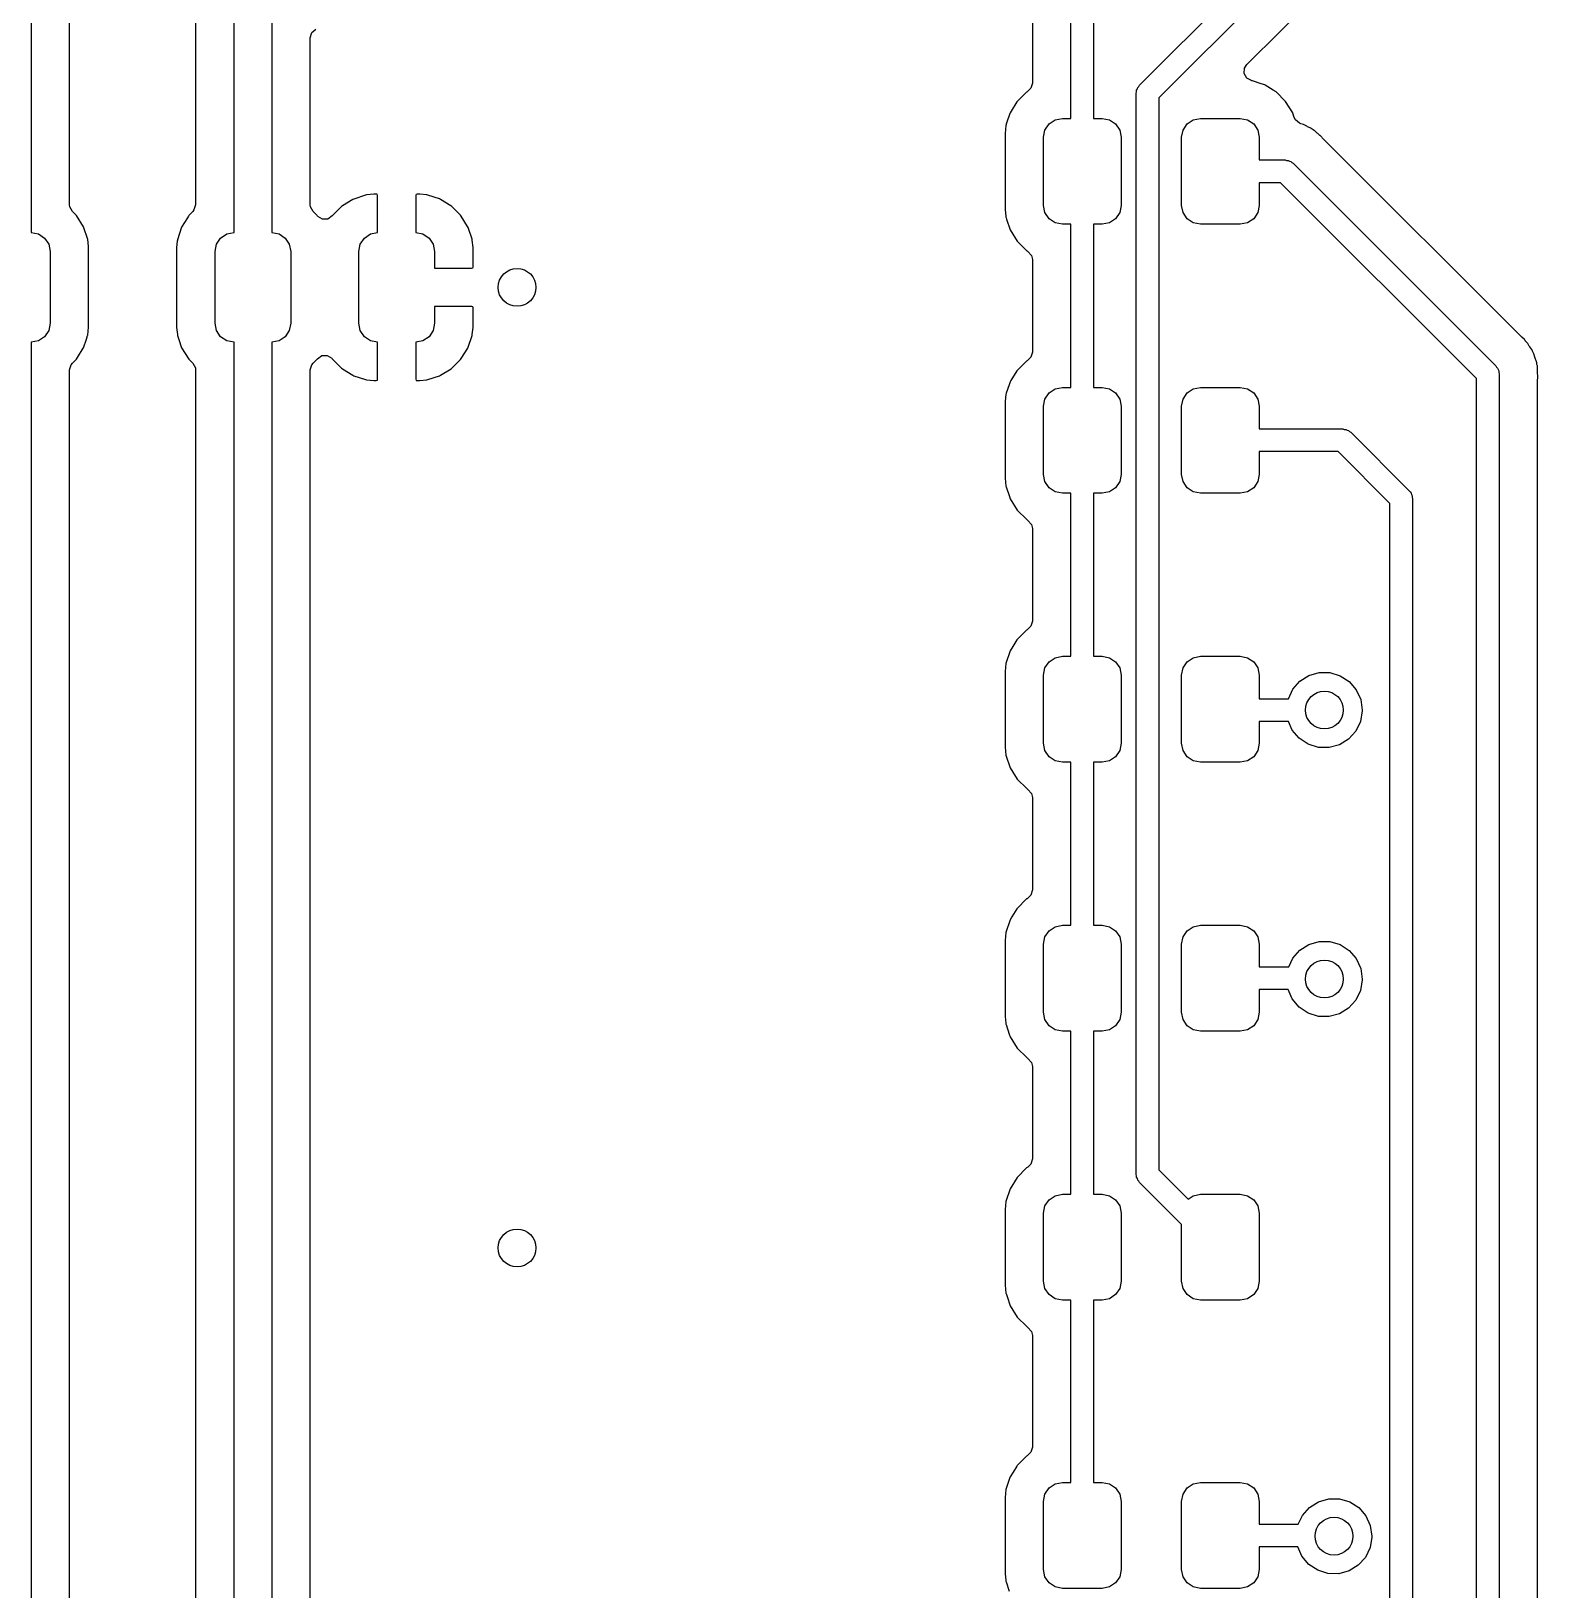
# Model space of a CAD drawing. Extents: x 41 to 172, y -227 to -42.
# Drawn here: x 104.7 to 124.61, y -174.7 to -154.09 of the extents above; entities that cross this region are included whole.
import ezdxf

# ---------------------------------------------------------------- set-up
doc = ezdxf.new("R2010")
doc.units = 0
doc.layers.add('BLACK', color=7, linetype='CONTINUOUS')

msp = doc.modelspace()

# ---------------------------------------------------------------- linework, layer by layer
at = {"layer": 'BLACK', "linetype": 'CONTINUOUS'}
for p, q in [((104.705, -131.535), (104.705, -156.755)), ((107.385, -156.755), (107.385, -131.535)), ((105.213, -156.389), (105.213, -137.646)), ((106.876, -138.076), (106.876, -156.389)), ((119.35, -154.807), (123.548, -150.61)), ((123.804, -150.778), (119.607, -154.975)), ((120.766, -154.535), (124.106, -151.196)), ((118.444, -155.246), (118.444, -153.09)), ((118.744, -153.09), (118.744, -155.246)), ((107.885, -153.429), (107.885, -156.755)), ((117.936, -153.557), (117.936, -154.779)), ((108.393, -154.18), (108.414, -154.112)), ((108.414, -154.112), (108.467, -154.066)), ((108.393, -156.389), (108.393, -154.18)), ((120.737, -154.58), (120.766, -154.535)), ((120.732, -154.651), (120.737, -154.58)), ((120.766, -154.713), (120.732, -154.651)), ((120.829, -154.747), (120.766, -154.713)), ((120.83, -154.748), (120.829, -154.747)), ((120.837, -154.748), (120.83, -154.748)), ((120.843, -154.75), (120.837, -154.748)), ((120.957, -154.788), (120.843, -154.75)), ((120.843, -154.75), (120.843, -154.75)), ((117.858, -154.898), (117.733, -155.023)), ((117.864, -154.894), (117.858, -154.898)), ((117.876, -154.886), (117.864, -154.894)), ((117.864, -154.894), (117.864, -154.894)), ((117.916, -154.847), (117.876, -154.886)), ((117.936, -154.779), (117.916, -154.847)), ((119.307, -154.913), (119.312, -154.894)), ((119.307, -169.207), (119.307, -154.913)), ((119.312, -154.875), (119.322, -154.857)), ((119.312, -154.894), (119.312, -154.875)), ((119.322, -154.857), (119.327, -154.838)), ((119.327, -154.838), (119.341, -154.824)), ((119.341, -154.824), (119.35, -154.807)), ((121.005, -154.804), (120.957, -154.788)), ((121.011, -154.808), (121.005, -154.804)), ((121.115, -154.872), (121.011, -154.808)), ((121.011, -154.808), (121.011, -154.808)), ((121.155, -154.897), (121.115, -154.872)), ((121.28, -155.022), (121.155, -154.897)), ((117.654, -155.15), (117.64, -155.173)), ((117.729, -155.029), (117.654, -155.15)), ((117.733, -155.023), (117.729, -155.029)), ((117.729, -155.029), (117.729, -155.029)), ((119.607, -154.975), (119.607, -169.145)), ((121.374, -155.172), (121.28, -155.022)), ((117.584, -155.341), (117.573, -155.446)), ((117.594, -155.31), (117.584, -155.341)), ((117.638, -155.18), (117.594, -155.31)), ((117.64, -155.173), (117.638, -155.18)), ((118.101, -155.4), (118.155, -155.319)), ((118.155, -155.319), (118.236, -155.265)), ((118.236, -155.265), (118.332, -155.246)), ((118.332, -155.246), (118.444, -155.246)), ((118.744, -155.246), (118.857, -155.246)), ((118.857, -155.246), (118.953, -155.265)), ((118.953, -155.265), (119.034, -155.319)), ((119.034, -155.319), (119.088, -155.4)), ((119.926, -155.4), (119.98, -155.319)), ((119.98, -155.319), (120.061, -155.265)), ((120.061, -155.265), (120.157, -155.246)), ((120.157, -155.246), (120.682, -155.246)), ((120.682, -155.246), (120.778, -155.265)), ((120.778, -155.265), (120.859, -155.319)), ((120.859, -155.319), (120.913, -155.4)), ((121.376, -155.179), (121.374, -155.172)), ((121.394, -155.234), (121.376, -155.179)), ((121.376, -155.179), (121.376, -155.179)), ((121.409, -155.265), (121.394, -155.234)), ((121.464, -155.31), (121.409, -155.265)), ((121.48, -155.317), (121.464, -155.31)), ((121.499, -155.324), (121.48, -155.317)), ((121.519, -155.329), (121.499, -155.324)), ((121.526, -155.333), (121.519, -155.329)), ((121.56, -155.351), (121.526, -155.333)), ((121.526, -155.333), (121.526, -155.333)), ((121.57, -155.356), (121.56, -155.351)), ((121.606, -155.372), (121.57, -155.356)), ((121.613, -155.375), (121.606, -155.372)), ((121.606, -155.372), (121.606, -155.372)), ((117.573, -155.446), (117.573, -156.446)), ((118.082, -155.496), (118.101, -155.4)), ((118.082, -156.396), (118.082, -155.496)), ((119.088, -155.4), (119.107, -155.496)), ((119.107, -155.496), (119.107, -156.396)), ((119.907, -155.496), (119.926, -155.4)), ((119.907, -156.396), (119.907, -155.496)), ((120.913, -155.4), (120.932, -155.496)), ((120.932, -155.496), (120.932, -155.796)), ((121.619, -155.38), (121.613, -155.375)), ((121.63, -155.388), (121.619, -155.38)), ((121.646, -155.399), (121.63, -155.388)), ((121.658, -155.405), (121.646, -155.399)), ((121.665, -155.409), (121.658, -155.405)), ((121.671, -155.414), (121.665, -155.409)), ((121.699, -155.441), (121.671, -155.414)), ((121.708, -155.448), (121.699, -155.441)), ((121.711, -155.451), (121.708, -155.448)), ((121.732, -155.472), (121.711, -155.451)), ((121.735, -155.474), (121.732, -155.472)), ((121.786, -155.523), (121.735, -155.474)), ((121.791, -155.53), (121.786, -155.523)), ((121.799, -155.538), (121.791, -155.53)), ((121.791, -155.53), (121.791, -155.53)), ((124.391, -158.131), (121.799, -155.538)), ((120.932, -155.796), (121.275, -155.796)), ((121.275, -155.796), (121.294, -155.801)), ((121.294, -155.801), (121.314, -155.801)), ((121.314, -155.801), (121.331, -155.811)), ((121.331, -155.811), (121.35, -155.816)), ((121.35, -155.816), (121.364, -155.83)), ((121.364, -155.83), (121.381, -155.84)), ((121.381, -155.84), (124.058, -158.517)), ((121.213, -156.096), (120.932, -156.096)), ((120.932, -156.096), (120.932, -156.396)), ((123.802, -158.685), (121.213, -156.096)), ((105.216, -156.415), (105.213, -156.389)), ((106.876, -156.389), (106.856, -156.457)), ((108.396, -156.415), (108.393, -156.389)), ((108.817, -156.403), (108.806, -156.412)), ((108.955, -156.318), (108.817, -156.403)), ((108.968, -156.312), (108.955, -156.318)), ((109.122, -156.26), (108.968, -156.312)), ((109.136, -156.257), (109.122, -156.26)), ((109.231, -156.247), (109.136, -156.257)), ((109.238, -156.247), (109.231, -156.247)), ((109.267, -156.247), (109.238, -156.247)), ((109.275, -156.249), (109.267, -156.247)), ((109.277, -156.25), (109.275, -156.249)), ((109.281, -156.265), (109.277, -156.25)), ((109.281, -156.756), (109.281, -156.265)), ((109.791, -156.253), (109.789, -156.261)), ((109.789, -156.261), (109.789, -156.756)), ((109.792, -156.251), (109.791, -156.253)), ((109.807, -156.247), (109.792, -156.251)), ((109.832, -156.247), (109.807, -156.247)), ((109.839, -156.247), (109.832, -156.247)), ((109.933, -156.257), (109.839, -156.247)), ((109.946, -156.26), (109.933, -156.257)), ((110.101, -156.311), (109.946, -156.26)), ((110.114, -156.317), (110.101, -156.311)), ((110.252, -156.402), (110.114, -156.317)), ((110.263, -156.411), (110.252, -156.402)), ((118.101, -156.492), (118.082, -156.396)), ((119.107, -156.396), (119.088, -156.492)), ((119.926, -156.492), (119.907, -156.396)), ((120.932, -156.396), (120.913, -156.492)), ((105.25, -156.478), (105.216, -156.415)), ((105.303, -156.531), (105.25, -156.478)), ((105.397, -156.681), (105.303, -156.531)), ((106.769, -156.559), (106.693, -156.682)), ((106.782, -156.538), (106.769, -156.559)), ((106.786, -156.532), (106.782, -156.538)), ((106.782, -156.538), (106.782, -156.538)), ((106.84, -156.478), (106.786, -156.532)), ((106.856, -156.457), (106.84, -156.478)), ((108.43, -156.478), (108.396, -156.415)), ((108.483, -156.531), (108.43, -156.478)), ((108.487, -156.537), (108.483, -156.531)), ((108.494, -156.544), (108.487, -156.537)), ((108.555, -156.58), (108.494, -156.544)), ((108.626, -156.577), (108.555, -156.58)), ((108.684, -156.536), (108.626, -156.577)), ((108.691, -156.527), (108.684, -156.536)), ((108.806, -156.412), (108.691, -156.527)), ((110.378, -156.526), (110.263, -156.411)), ((110.387, -156.537), (110.378, -156.526)), ((110.472, -156.675), (110.387, -156.537)), ((117.573, -156.446), (117.574, -156.45)), ((117.574, -156.45), (117.574, -156.45)), ((117.574, -156.45), (117.584, -156.544)), ((117.584, -156.544), (117.584, -156.552)), ((117.584, -156.552), (117.587, -156.559)), ((117.587, -156.559), (117.587, -156.559)), ((117.587, -156.559), (117.594, -156.58)), ((117.594, -156.58), (117.64, -156.72)), ((118.155, -156.573), (118.101, -156.492)), ((118.236, -156.627), (118.155, -156.573)), ((119.034, -156.573), (118.953, -156.627)), ((119.088, -156.492), (119.034, -156.573)), ((119.98, -156.573), (119.926, -156.492)), ((120.061, -156.627), (119.98, -156.573)), ((120.859, -156.573), (120.778, -156.627)), ((120.913, -156.492), (120.859, -156.573)), ((104.705, -156.755), (104.801, -156.774)), ((104.801, -156.774), (104.882, -156.828)), ((105.453, -156.849), (105.397, -156.681)), ((106.693, -156.682), (106.637, -156.85)), ((107.208, -156.828), (107.289, -156.774)), ((107.289, -156.774), (107.385, -156.755)), ((107.885, -156.755), (107.981, -156.774)), ((107.981, -156.774), (108.062, -156.828)), ((109.108, -156.828), (109.189, -156.774)), ((109.189, -156.774), (109.281, -156.756)), ((109.789, -156.756), (109.881, -156.774)), ((109.881, -156.774), (109.962, -156.828)), ((110.478, -156.688), (110.472, -156.675)), ((110.53, -156.842), (110.478, -156.688)), ((117.64, -156.72), (117.734, -156.87)), ((118.332, -156.646), (118.236, -156.627)), ((118.444, -156.646), (118.332, -156.646)), ((118.444, -158.802), (118.444, -156.646)), ((118.857, -156.646), (118.744, -156.646)), ((118.744, -156.646), (118.744, -158.802)), ((118.953, -156.627), (118.857, -156.646)), ((120.157, -156.646), (120.061, -156.627)), ((120.682, -156.646), (120.157, -156.646)), ((120.778, -156.627), (120.682, -156.646)), ((104.882, -156.828), (104.936, -156.909)), ((104.936, -156.909), (104.955, -157.005)), ((104.955, -157.005), (104.955, -157.955)), ((105.453, -156.856), (105.453, -156.849)), ((105.456, -156.879), (105.453, -156.856)), ((105.453, -156.856), (105.453, -156.856)), ((105.463, -156.955), (105.456, -156.879)), ((105.463, -158.005), (105.463, -156.955)), ((106.635, -156.869), (106.626, -156.955)), ((106.626, -156.955), (106.626, -158.005)), ((106.637, -156.857), (106.635, -156.869)), ((106.637, -156.85), (106.637, -156.857)), ((106.637, -156.857), (106.637, -156.857)), ((107.135, -157.005), (107.154, -156.909)), ((107.135, -157.955), (107.135, -157.005)), ((107.154, -156.909), (107.208, -156.828)), ((108.062, -156.828), (108.116, -156.909)), ((108.116, -156.909), (108.135, -157.005)), ((108.135, -157.005), (108.135, -157.955)), ((109.035, -157.005), (109.054, -156.909)), ((109.035, -157.955), (109.035, -157.005)), ((109.054, -156.909), (109.108, -156.828)), ((109.962, -156.828), (110.016, -156.909)), ((110.016, -156.909), (110.035, -157.005)), ((110.035, -157.005), (110.035, -157.226)), ((110.533, -156.856), (110.53, -156.842)), ((110.543, -156.951), (110.533, -156.856)), ((110.543, -156.958), (110.543, -156.951)), ((110.543, -157.212), (110.543, -156.958)), ((117.734, -156.87), (117.859, -156.995)), ((117.859, -156.995), (117.865, -156.999)), ((117.865, -156.999), (117.865, -156.999)), ((117.865, -156.999), (117.876, -157.006)), ((117.876, -157.006), (117.924, -157.059)), ((110.035, -157.226), (110.525, -157.226)), ((110.525, -157.226), (110.54, -157.222)), ((110.54, -157.222), (110.541, -157.22)), ((110.541, -157.22), (110.543, -157.212)), ((117.924, -157.059), (117.936, -157.113)), ((117.936, -157.113), (117.936, -158.335)), ((110.529, -157.734), (110.035, -157.734)), ((110.035, -157.734), (110.035, -157.955)), ((110.537, -157.736), (110.529, -157.734)), ((110.539, -157.737), (110.537, -157.736)), ((110.543, -157.752), (110.539, -157.737)), ((110.543, -158.002), (110.543, -157.752)), ((104.936, -158.051), (104.882, -158.132)), ((104.955, -157.955), (104.936, -158.051)), ((105.453, -158.11), (105.463, -158.005)), ((106.626, -158.005), (106.627, -158.009)), ((106.627, -158.009), (106.627, -158.009)), ((106.627, -158.009), (106.637, -158.104)), ((107.154, -158.051), (107.135, -157.955)), ((107.208, -158.132), (107.154, -158.051)), ((108.116, -158.051), (108.062, -158.132)), ((108.135, -157.955), (108.116, -158.051)), ((109.054, -158.051), (109.035, -157.955)), ((109.108, -158.132), (109.054, -158.051)), ((110.016, -158.051), (109.962, -158.132)), ((110.035, -157.955), (110.016, -158.051)), ((110.533, -158.103), (110.543, -158.009)), ((110.543, -158.009), (110.543, -158.002)), ((104.801, -158.186), (104.705, -158.205)), ((104.705, -158.205), (104.705, -187.235)), ((104.882, -158.132), (104.801, -158.186)), ((105.397, -158.278), (105.435, -158.164)), ((105.435, -158.164), (105.451, -158.116)), ((105.451, -158.116), (105.453, -158.11)), ((105.451, -158.116), (105.451, -158.116)), ((106.637, -158.104), (106.637, -158.111)), ((106.637, -158.111), (106.64, -158.118)), ((106.64, -158.118), (106.64, -158.118)), ((106.64, -158.118), (106.657, -158.169)), ((106.657, -158.169), (106.693, -158.279)), ((107.289, -158.186), (107.208, -158.132)), ((107.385, -158.205), (107.289, -158.186)), ((107.385, -187.235), (107.385, -158.205)), ((107.981, -158.186), (107.885, -158.205)), ((107.885, -158.205), (107.885, -182.857)), ((108.062, -158.132), (107.981, -158.186)), ((109.189, -158.186), (109.108, -158.132)), ((109.281, -158.204), (109.189, -158.186)), ((109.281, -158.699), (109.281, -158.204)), ((109.881, -158.186), (109.789, -158.204)), ((109.789, -158.204), (109.789, -158.695)), ((109.962, -158.132), (109.881, -158.186)), ((110.479, -158.271), (110.53, -158.116)), ((110.53, -158.116), (110.533, -158.103)), ((124.4, -158.139), (124.391, -158.131)), ((124.436, -158.169), (124.4, -158.139)), ((124.441, -158.175), (124.436, -158.169)), ((124.448, -158.186), (124.441, -158.175)), ((124.461, -158.201), (124.448, -158.186)), ((124.476, -158.216), (124.461, -158.201)), ((124.48, -158.223), (124.476, -158.216)), ((124.5, -158.256), (124.48, -158.223)), ((124.48, -158.223), (124.48, -158.223)), ((124.506, -158.266), (124.5, -158.256)), ((105.25, -158.482), (105.299, -158.433)), ((105.299, -158.433), (105.304, -158.428)), ((105.304, -158.428), (105.316, -158.409)), ((105.316, -158.409), (105.393, -158.284)), ((105.393, -158.284), (105.397, -158.278)), ((105.393, -158.284), (105.393, -158.284)), ((106.693, -158.279), (106.787, -158.429)), ((106.787, -158.429), (106.792, -158.435)), ((106.792, -158.435), (106.84, -158.482)), ((108.43, -158.482), (108.479, -158.433)), ((108.479, -158.433), (108.484, -158.428)), ((108.479, -158.433), (108.479, -158.433)), ((108.484, -158.428), (108.487, -158.424)), ((108.487, -158.424), (108.544, -158.383)), ((108.544, -158.383), (108.615, -158.38)), ((108.615, -158.38), (108.677, -158.416)), ((108.677, -158.416), (108.684, -158.424)), ((108.684, -158.424), (108.692, -158.434)), ((108.692, -158.434), (108.807, -158.549)), ((110.264, -158.548), (110.379, -158.433)), ((110.379, -158.433), (110.388, -158.422)), ((110.388, -158.422), (110.473, -158.284)), ((110.473, -158.284), (110.479, -158.271)), ((117.858, -158.454), (117.733, -158.579)), ((117.864, -158.45), (117.858, -158.454)), ((117.876, -158.442), (117.864, -158.45)), ((117.864, -158.45), (117.864, -158.45)), ((117.916, -158.403), (117.876, -158.442)), ((117.936, -158.335), (117.916, -158.403)), ((124.534, -158.303), (124.506, -158.266)), ((124.542, -158.323), (124.534, -158.303)), ((124.55, -158.341), (124.542, -158.323)), ((124.561, -158.359), (124.55, -158.341)), ((124.574, -158.404), (124.561, -158.359)), ((124.578, -158.415), (124.574, -158.404)), ((124.592, -158.451), (124.578, -158.415)), ((124.595, -158.458), (124.592, -158.451)), ((124.592, -158.451), (124.592, -158.451)), ((124.596, -158.466), (124.595, -158.458)), ((105.213, -158.571), (105.234, -158.503)), ((105.213, -186.869), (105.213, -158.571)), ((105.234, -158.503), (105.25, -158.482)), ((106.84, -158.482), (106.874, -158.545)), ((106.874, -158.545), (106.876, -158.571)), ((106.876, -158.571), (106.876, -186.869)), ((108.393, -158.571), (108.414, -158.503)), ((108.393, -178.296), (108.393, -158.571)), ((108.414, -158.503), (108.43, -158.482)), ((108.807, -158.549), (108.818, -158.558)), ((108.818, -158.558), (108.956, -158.643)), ((108.956, -158.643), (108.969, -158.649)), ((108.969, -158.649), (109.124, -158.7)), ((109.948, -158.7), (110.102, -158.648)), ((110.102, -158.648), (110.115, -158.642)), ((110.115, -158.642), (110.253, -158.557)), ((110.253, -158.557), (110.264, -158.548)), ((117.729, -158.585), (117.65, -158.713)), ((117.733, -158.579), (117.729, -158.585)), ((117.729, -158.585), (117.729, -158.585)), ((124.058, -158.517), (124.068, -158.534)), ((124.068, -158.534), (124.082, -158.548)), ((124.082, -158.548), (124.087, -158.567)), ((124.087, -158.567), (124.097, -158.584)), ((124.097, -158.584), (124.097, -158.604)), ((124.097, -158.604), (124.102, -158.623)), ((124.102, -158.623), (124.102, -176.947)), ((124.598, -158.479), (124.596, -158.466)), ((124.596, -158.466), (124.596, -158.466)), ((124.602, -158.499), (124.598, -158.479)), ((124.608, -158.519), (124.602, -158.499)), ((124.608, -158.549), (124.608, -158.519)), ((124.609, -158.565), (124.608, -158.549)), ((124.61, -158.577), (124.609, -158.565)), ((124.61, -158.582), (124.61, -158.577)), ((124.61, -158.611), (124.61, -158.582)), ((124.611, -158.615), (124.61, -158.611)), ((124.612, -158.648), (124.611, -158.615)), ((124.613, -158.685), (124.612, -158.648)), ((109.124, -158.7), (109.137, -158.703)), ((109.137, -158.703), (109.231, -158.713)), ((109.231, -158.713), (109.238, -158.713)), ((109.238, -158.713), (109.263, -158.713)), ((109.263, -158.713), (109.278, -158.709)), ((109.278, -158.709), (109.279, -158.707)), ((109.279, -158.707), (109.281, -158.699)), ((109.789, -158.695), (109.793, -158.71)), ((109.793, -158.71), (109.795, -158.711)), ((109.795, -158.711), (109.803, -158.713)), ((109.803, -158.713), (109.832, -158.713)), ((109.832, -158.713), (109.839, -158.713)), ((109.839, -158.713), (109.934, -158.703)), ((109.934, -158.703), (109.948, -158.7)), ((117.626, -158.77), (117.59, -158.88)), ((117.64, -158.729), (117.626, -158.77)), ((117.65, -158.713), (117.64, -158.729)), ((118.101, -158.956), (118.155, -158.875)), ((118.155, -158.875), (118.236, -158.821)), ((118.236, -158.821), (118.332, -158.802)), ((118.332, -158.802), (118.444, -158.802)), ((118.744, -158.802), (118.857, -158.802)), ((118.857, -158.802), (118.953, -158.821)), ((118.953, -158.821), (119.034, -158.875)), ((119.034, -158.875), (119.088, -158.956)), ((119.926, -158.956), (119.98, -158.875)), ((119.98, -158.875), (120.061, -158.821)), ((120.061, -158.821), (120.157, -158.802)), ((120.157, -158.802), (120.682, -158.802)), ((120.682, -158.802), (120.778, -158.821)), ((120.778, -158.821), (120.859, -158.875)), ((120.859, -158.875), (120.913, -158.956)), ((123.802, -176.947), (123.802, -158.685)), ((124.61, -158.705), (124.611, -158.693)), ((124.61, -176.596), (124.61, -158.705)), ((124.611, -158.693), (124.613, -158.685)), ((117.581, -158.928), (117.573, -159.002)), ((117.573, -159.002), (117.573, -160.002)), ((117.584, -158.904), (117.581, -158.928)), ((117.59, -158.88), (117.584, -158.897)), ((117.584, -158.897), (117.584, -158.904)), ((117.584, -158.904), (117.584, -158.904)), ((118.082, -159.052), (118.101, -158.956)), ((118.082, -159.952), (118.082, -159.052)), ((119.088, -158.956), (119.107, -159.052)), ((119.107, -159.052), (119.107, -159.952)), ((119.907, -159.052), (119.926, -158.956)), ((119.907, -159.952), (119.907, -159.052)), ((120.913, -158.956), (120.932, -159.052)), ((120.932, -159.052), (120.932, -159.352)), ((120.932, -159.352), (122.037, -159.352)), ((122.037, -159.352), (122.056, -159.357)), ((122.056, -159.357), (122.076, -159.357)), ((122.076, -159.357), (122.093, -159.367)), ((122.093, -159.367), (122.112, -159.372)), ((122.112, -159.372), (122.126, -159.386)), ((122.126, -159.386), (122.143, -159.396)), ((122.143, -159.396), (122.915, -160.168)), ((121.975, -159.652), (120.932, -159.652)), ((120.932, -159.652), (120.932, -159.952)), ((122.659, -160.336), (121.975, -159.652)), ((117.573, -160.002), (117.584, -160.108)), ((117.584, -160.108), (117.587, -160.115)), ((118.101, -160.048), (118.082, -159.952)), ((118.155, -160.129), (118.101, -160.048)), ((119.088, -160.048), (119.034, -160.129)), ((119.107, -159.952), (119.088, -160.048)), ((119.926, -160.048), (119.907, -159.952)), ((119.98, -160.129), (119.926, -160.048)), ((120.913, -160.048), (120.859, -160.129)), ((120.932, -159.952), (120.913, -160.048)), ((117.587, -160.115), (117.587, -160.115)), ((117.587, -160.115), (117.631, -160.247)), ((117.631, -160.247), (117.64, -160.276)), ((117.64, -160.276), (117.734, -160.426)), ((118.236, -160.183), (118.155, -160.129)), ((118.332, -160.202), (118.236, -160.183)), ((118.444, -160.202), (118.332, -160.202)), ((118.444, -162.358), (118.444, -160.202)), ((118.857, -160.202), (118.744, -160.202)), ((118.744, -160.202), (118.744, -162.358)), ((118.953, -160.183), (118.857, -160.202)), ((119.034, -160.129), (118.953, -160.183)), ((120.061, -160.183), (119.98, -160.129)), ((120.157, -160.202), (120.061, -160.183)), ((120.682, -160.202), (120.157, -160.202)), ((120.778, -160.183), (120.682, -160.202)), ((120.859, -160.129), (120.778, -160.183)), ((122.915, -160.168), (122.925, -160.185)), ((122.925, -160.185), (122.939, -160.199)), ((122.939, -160.199), (122.944, -160.218)), ((122.944, -160.218), (122.954, -160.235)), ((122.954, -160.235), (122.954, -160.255)), ((122.954, -160.255), (122.959, -160.274)), ((122.959, -160.274), (122.959, -180.63)), ((117.734, -160.426), (117.859, -160.551)), ((122.659, -180.63), (122.659, -160.336)), ((117.859, -160.551), (117.876, -160.562)), ((117.876, -160.562), (117.924, -160.615)), ((117.924, -160.615), (117.936, -160.669)), ((117.936, -160.669), (117.936, -161.891)), ((117.916, -161.959), (117.876, -161.998)), ((117.936, -161.891), (117.916, -161.959)), ((117.729, -162.141), (117.676, -162.226)), ((117.733, -162.135), (117.729, -162.141)), ((117.729, -162.141), (117.729, -162.141)), ((117.858, -162.01), (117.733, -162.135)), ((117.864, -162.006), (117.858, -162.01)), ((117.876, -161.998), (117.864, -162.006)), ((117.864, -162.006), (117.864, -162.006)), ((117.64, -162.285), (117.584, -162.453)), ((117.676, -162.226), (117.64, -162.285)), ((118.155, -162.431), (118.236, -162.377)), ((118.236, -162.377), (118.332, -162.358)), ((118.332, -162.358), (118.444, -162.358)), ((118.744, -162.358), (118.857, -162.358)), ((118.857, -162.358), (118.953, -162.377)), ((118.953, -162.377), (119.034, -162.431)), ((119.98, -162.431), (120.061, -162.377)), ((120.061, -162.377), (120.157, -162.358)), ((120.157, -162.358), (120.682, -162.358)), ((120.682, -162.358), (120.778, -162.377)), ((120.778, -162.377), (120.859, -162.431)), ((117.584, -162.453), (117.573, -162.558)), ((117.573, -162.558), (117.573, -163.558)), ((118.082, -162.608), (118.101, -162.512)), ((118.101, -162.512), (118.155, -162.431)), ((119.034, -162.431), (119.088, -162.512)), ((119.088, -162.512), (119.107, -162.608)), ((119.907, -162.608), (119.926, -162.512)), ((119.926, -162.512), (119.98, -162.431)), ((120.859, -162.431), (120.913, -162.512)), ((120.913, -162.512), (120.932, -162.608)), ((121.589, -162.612), (121.725, -162.573)), ((121.725, -162.573), (121.867, -162.573)), ((121.867, -162.573), (122.003, -162.614)), ((118.082, -163.508), (118.082, -162.608)), ((119.107, -162.608), (119.107, -163.508)), ((119.907, -163.508), (119.907, -162.608)), ((120.932, -162.608), (120.932, -162.918)), ((121.375, -162.793), (121.469, -162.687)), ((121.469, -162.687), (121.589, -162.612)), ((122.003, -162.614), (122.122, -162.691)), ((122.122, -162.691), (122.214, -162.799)), ((120.932, -162.918), (121.317, -162.918)), ((121.317, -162.918), (121.375, -162.793)), ((122.214, -162.799), (122.273, -162.928)), ((122.273, -162.928), (122.293, -163.068)), ((122.293, -163.08), (122.269, -163.22)), ((122.293, -163.068), (122.293, -163.08)), ((121.318, -163.218), (120.932, -163.218)), ((120.932, -163.218), (120.932, -163.508)), ((121.369, -163.332), (121.318, -163.218)), ((121.46, -163.441), (121.369, -163.332)), ((122.208, -163.348), (122.112, -163.453)), ((122.269, -163.22), (122.208, -163.348)), ((117.573, -163.558), (117.584, -163.664)), ((118.101, -163.604), (118.082, -163.508)), ((118.155, -163.685), (118.101, -163.604)), ((119.088, -163.604), (119.034, -163.685)), ((119.107, -163.508), (119.088, -163.604)), ((119.926, -163.604), (119.907, -163.508)), ((119.98, -163.685), (119.926, -163.604)), ((120.913, -163.604), (120.859, -163.685)), ((120.932, -163.508), (120.913, -163.604)), ((121.578, -163.519), (121.46, -163.441)), ((121.713, -163.562), (121.578, -163.519)), ((121.855, -163.564), (121.713, -163.562)), ((121.992, -163.527), (121.855, -163.564)), ((122.112, -163.453), (121.992, -163.527)), ((117.584, -163.664), (117.64, -163.832)), ((118.236, -163.739), (118.155, -163.685)), ((118.332, -163.758), (118.236, -163.739)), ((118.444, -163.758), (118.332, -163.758)), ((118.444, -165.914), (118.444, -163.758)), ((118.857, -163.758), (118.744, -163.758)), ((118.744, -163.758), (118.744, -165.914)), ((118.953, -163.739), (118.857, -163.758)), ((119.034, -163.685), (118.953, -163.739)), ((120.061, -163.739), (119.98, -163.685)), ((120.157, -163.758), (120.061, -163.739)), ((120.682, -163.758), (120.157, -163.758)), ((120.778, -163.739), (120.682, -163.758)), ((120.859, -163.685), (120.778, -163.739)), ((117.64, -163.832), (117.734, -163.982)), ((117.734, -163.982), (117.859, -164.107)), ((117.859, -164.107), (117.876, -164.118)), ((117.876, -164.118), (117.924, -164.171)), ((117.924, -164.171), (117.936, -164.225)), ((117.936, -164.225), (117.936, -165.447)), ((117.936, -165.447), (117.916, -165.515)), ((117.858, -165.566), (117.733, -165.691)), ((117.864, -165.562), (117.858, -165.566)), ((117.876, -165.554), (117.864, -165.562)), ((117.864, -165.562), (117.864, -165.562)), ((117.916, -165.515), (117.876, -165.554)), ((117.64, -165.841), (117.584, -166.009)), ((117.665, -165.801), (117.64, -165.841)), ((117.729, -165.697), (117.665, -165.801)), ((117.733, -165.691), (117.729, -165.697)), ((117.729, -165.697), (117.729, -165.697)), ((117.584, -166.009), (117.573, -166.114)), ((118.082, -166.164), (118.101, -166.068)), ((118.101, -166.068), (118.155, -165.987)), ((118.155, -165.987), (118.236, -165.933)), ((118.236, -165.933), (118.332, -165.914)), ((118.332, -165.914), (118.444, -165.914)), ((118.744, -165.914), (118.857, -165.914)), ((118.857, -165.914), (118.953, -165.933)), ((118.953, -165.933), (119.034, -165.987)), ((119.034, -165.987), (119.088, -166.068)), ((119.088, -166.068), (119.107, -166.164)), ((119.907, -166.164), (119.926, -166.068)), ((119.926, -166.068), (119.98, -165.987)), ((119.98, -165.987), (120.061, -165.933)), ((120.061, -165.933), (120.157, -165.914)), ((120.157, -165.914), (120.682, -165.914)), ((120.682, -165.914), (120.778, -165.933)), ((120.778, -165.933), (120.859, -165.987)), ((120.859, -165.987), (120.913, -166.068)), ((120.913, -166.068), (120.932, -166.164)), ((117.573, -166.114), (117.573, -167.114)), ((118.082, -167.064), (118.082, -166.164)), ((119.107, -166.164), (119.107, -167.064)), ((119.907, -167.064), (119.907, -166.164)), ((120.932, -166.164), (120.932, -166.464)), ((121.375, -166.349), (121.469, -166.243)), ((121.469, -166.243), (121.589, -166.168)), ((121.589, -166.168), (121.725, -166.129)), ((121.725, -166.129), (121.867, -166.129)), ((121.867, -166.129), (122.003, -166.17)), ((122.003, -166.17), (122.122, -166.247)), ((122.122, -166.247), (122.214, -166.355)), ((120.932, -166.464), (121.321, -166.464)), ((121.321, -166.464), (121.375, -166.349)), ((122.214, -166.355), (122.273, -166.484)), ((122.273, -166.484), (122.293, -166.624)), ((122.293, -166.636), (122.269, -166.776)), ((122.293, -166.624), (122.293, -166.636)), ((121.314, -166.764), (120.932, -166.764)), ((120.932, -166.764), (120.932, -167.064)), ((121.369, -166.888), (121.314, -166.764)), ((121.46, -166.997), (121.369, -166.888)), ((122.208, -166.904), (122.112, -167.009)), ((122.269, -166.776), (122.208, -166.904)), ((117.573, -167.114), (117.574, -167.118)), ((117.574, -167.118), (117.574, -167.118)), ((117.574, -167.118), (117.583, -167.208)), ((118.101, -167.16), (118.082, -167.064)), ((119.107, -167.064), (119.088, -167.16)), ((119.926, -167.16), (119.907, -167.064)), ((120.932, -167.064), (120.913, -167.16)), ((121.578, -167.075), (121.46, -166.997)), ((121.713, -167.118), (121.578, -167.075)), ((121.855, -167.12), (121.713, -167.118)), ((121.992, -167.083), (121.855, -167.12)), ((122.112, -167.009), (121.992, -167.083)), ((117.583, -167.208), (117.584, -167.22)), ((117.584, -167.22), (117.587, -167.227)), ((117.587, -167.227), (117.587, -167.227)), ((117.587, -167.227), (117.629, -167.353)), ((118.155, -167.241), (118.101, -167.16)), ((118.236, -167.295), (118.155, -167.241)), ((118.332, -167.314), (118.236, -167.295)), ((118.444, -167.314), (118.332, -167.314)), ((118.444, -169.47), (118.444, -167.314)), ((118.857, -167.314), (118.744, -167.314)), ((118.744, -167.314), (118.744, -169.47)), ((118.953, -167.295), (118.857, -167.314)), ((119.034, -167.241), (118.953, -167.295)), ((119.088, -167.16), (119.034, -167.241)), ((119.98, -167.241), (119.926, -167.16)), ((120.061, -167.295), (119.98, -167.241)), ((120.157, -167.314), (120.061, -167.295)), ((120.682, -167.314), (120.157, -167.314)), ((120.778, -167.295), (120.682, -167.314)), ((120.859, -167.241), (120.778, -167.295)), ((120.913, -167.16), (120.859, -167.241)), ((117.629, -167.353), (117.64, -167.388)), ((117.64, -167.388), (117.734, -167.538)), ((117.734, -167.538), (117.859, -167.663)), ((117.859, -167.663), (117.876, -167.674)), ((117.876, -167.674), (117.924, -167.727)), ((117.924, -167.727), (117.936, -167.781)), ((117.936, -167.781), (117.936, -169.003)), ((117.858, -169.122), (117.733, -169.247)), ((117.864, -169.118), (117.858, -169.122)), ((117.876, -169.11), (117.864, -169.118)), ((117.864, -169.118), (117.864, -169.118)), ((117.916, -169.071), (117.876, -169.11)), ((117.936, -169.003), (117.916, -169.071)), ((119.607, -169.145), (119.995, -169.533)), ((117.733, -169.247), (117.64, -169.397)), ((119.312, -169.226), (119.307, -169.207)), ((119.312, -169.246), (119.312, -169.226)), ((119.322, -169.263), (119.312, -169.246)), ((119.327, -169.282), (119.322, -169.263)), ((119.341, -169.296), (119.327, -169.282)), ((119.35, -169.313), (119.341, -169.296)), ((119.907, -169.87), (119.35, -169.313)), ((117.584, -169.565), (117.573, -169.67)), ((117.64, -169.397), (117.584, -169.565)), ((118.101, -169.624), (118.155, -169.543)), ((118.155, -169.543), (118.236, -169.489)), ((118.236, -169.489), (118.332, -169.47)), ((118.332, -169.47), (118.444, -169.47)), ((118.744, -169.47), (118.857, -169.47)), ((118.857, -169.47), (118.953, -169.489)), ((118.953, -169.489), (119.034, -169.543)), ((119.034, -169.543), (119.088, -169.624)), ((119.995, -169.533), (120.061, -169.489)), ((120.061, -169.489), (120.157, -169.47)), ((120.157, -169.47), (120.682, -169.47)), ((120.682, -169.47), (120.778, -169.489)), ((120.778, -169.489), (120.859, -169.543)), ((120.859, -169.543), (120.913, -169.624)), ((117.573, -169.67), (117.573, -170.67)), ((118.082, -169.72), (118.101, -169.624)), ((118.082, -170.62), (118.082, -169.72)), ((119.088, -169.624), (119.107, -169.72)), ((119.107, -169.72), (119.107, -170.62)), ((120.913, -169.624), (120.932, -169.72)), ((120.932, -169.72), (120.932, -170.62)), ((119.907, -170.62), (119.907, -169.87)), ((118.101, -170.716), (118.082, -170.62)), ((119.107, -170.62), (119.088, -170.716)), ((119.926, -170.716), (119.907, -170.62)), ((120.932, -170.62), (120.913, -170.716)), ((117.573, -170.67), (117.584, -170.776)), ((117.584, -170.776), (117.587, -170.783)), ((117.587, -170.783), (117.587, -170.783)), ((117.587, -170.783), (117.6, -170.822)), ((117.6, -170.822), (117.64, -170.944)), ((118.155, -170.797), (118.101, -170.716)), ((118.236, -170.851), (118.155, -170.797)), ((119.034, -170.797), (118.953, -170.851)), ((119.088, -170.716), (119.034, -170.797)), ((119.98, -170.797), (119.926, -170.716)), ((120.061, -170.851), (119.98, -170.797)), ((120.859, -170.797), (120.778, -170.851)), ((120.913, -170.716), (120.859, -170.797)), ((117.64, -170.944), (117.734, -171.094)), ((118.332, -170.87), (118.236, -170.851)), ((118.444, -170.87), (118.332, -170.87)), ((118.444, -173.28), (118.444, -170.87)), ((118.857, -170.87), (118.744, -170.87)), ((118.744, -170.87), (118.744, -173.28)), ((118.953, -170.851), (118.857, -170.87)), ((120.157, -170.87), (120.061, -170.851)), ((120.682, -170.87), (120.157, -170.87)), ((120.778, -170.851), (120.682, -170.87)), ((117.734, -171.094), (117.859, -171.219)), ((117.859, -171.219), (117.876, -171.23)), ((117.876, -171.23), (117.924, -171.283)), ((117.924, -171.283), (117.936, -171.337)), ((117.936, -171.337), (117.936, -172.813)), ((117.916, -172.881), (117.876, -172.92)), ((117.936, -172.813), (117.916, -172.881)), ((117.729, -173.063), (117.68, -173.142)), ((117.733, -173.057), (117.729, -173.063)), ((117.729, -173.063), (117.729, -173.063)), ((117.858, -172.932), (117.733, -173.057)), ((117.864, -172.928), (117.858, -172.932)), ((117.876, -172.92), (117.864, -172.928)), ((117.864, -172.928), (117.864, -172.928)), ((117.638, -173.214), (117.59, -173.359)), ((117.64, -173.207), (117.638, -173.214)), ((117.68, -173.142), (117.64, -173.207)), ((118.155, -173.353), (118.236, -173.299)), ((118.236, -173.299), (118.332, -173.28)), ((118.332, -173.28), (118.444, -173.28)), ((118.744, -173.28), (118.857, -173.28)), ((118.857, -173.28), (118.953, -173.299)), ((118.953, -173.299), (119.034, -173.353)), ((119.98, -173.353), (120.061, -173.299)), ((120.061, -173.299), (120.157, -173.28)), ((120.157, -173.28), (120.682, -173.28)), ((120.682, -173.28), (120.778, -173.299)), ((120.778, -173.299), (120.859, -173.353)), ((117.584, -173.375), (117.573, -173.48)), ((117.573, -173.48), (117.573, -174.48)), ((117.59, -173.359), (117.584, -173.375)), ((118.082, -173.53), (118.101, -173.434)), ((118.101, -173.434), (118.155, -173.353)), ((119.034, -173.353), (119.088, -173.434)), ((119.088, -173.434), (119.107, -173.53)), ((119.907, -173.53), (119.926, -173.434)), ((119.926, -173.434), (119.98, -173.353)), ((120.859, -173.353), (120.913, -173.434)), ((120.913, -173.434), (120.932, -173.53)), ((121.716, -173.534), (121.852, -173.495)), ((121.852, -173.495), (121.994, -173.495)), ((121.994, -173.495), (122.13, -173.536)), ((118.082, -174.43), (118.082, -173.53)), ((119.107, -173.53), (119.107, -174.43)), ((119.907, -174.43), (119.907, -173.53)), ((120.932, -173.53), (120.932, -173.83)), ((121.502, -173.715), (121.596, -173.609)), ((121.596, -173.609), (121.716, -173.534)), ((122.13, -173.536), (122.249, -173.613)), ((122.249, -173.613), (122.341, -173.721)), ((120.932, -173.83), (121.448, -173.83)), ((121.448, -173.83), (121.502, -173.715)), ((122.341, -173.721), (122.4, -173.85)), ((122.4, -173.85), (122.42, -173.99)), ((122.42, -174.002), (122.396, -174.142)), ((122.42, -173.99), (122.42, -174.002)), ((121.441, -174.13), (120.932, -174.13)), ((120.932, -174.13), (120.932, -174.43)), ((121.496, -174.254), (121.441, -174.13)), ((121.587, -174.363), (121.496, -174.254)), ((122.335, -174.27), (122.239, -174.375)), ((122.396, -174.142), (122.335, -174.27)), ((117.573, -174.48), (117.574, -174.484)), ((117.574, -174.484), (117.574, -174.484)), ((117.574, -174.484), (117.583, -174.574)), ((118.101, -174.526), (118.082, -174.43)), ((118.155, -174.607), (118.101, -174.526)), ((119.088, -174.526), (119.034, -174.607)), ((119.107, -174.43), (119.088, -174.526)), ((119.926, -174.526), (119.907, -174.43)), ((119.98, -174.607), (119.926, -174.526)), ((120.913, -174.526), (120.859, -174.607)), ((120.932, -174.43), (120.913, -174.526)), ((121.705, -174.441), (121.587, -174.363)), ((121.84, -174.484), (121.705, -174.441)), ((121.982, -174.486), (121.84, -174.484)), ((122.119, -174.449), (121.982, -174.486)), ((122.239, -174.375), (122.119, -174.449)), ((117.583, -174.574), (117.584, -174.586)), ((117.584, -174.586), (117.587, -174.593)), ((117.587, -174.593), (117.587, -174.593)), ((117.587, -174.593), (117.629, -174.719)), ((118.236, -174.661), (118.155, -174.607)), ((118.332, -174.68), (118.236, -174.661)), ((118.857, -174.68), (118.332, -174.68)), ((118.953, -174.661), (118.857, -174.68)), ((119.034, -174.607), (118.953, -174.661)), ((120.061, -174.661), (119.98, -174.607)), ((120.157, -174.68), (120.061, -174.661)), ((120.682, -174.68), (120.157, -174.68)), ((120.778, -174.661), (120.682, -174.68)), ((120.859, -174.607), (120.778, -174.661))]:
    msp.add_line(p, q, dxfattribs=at)
at = {"layer": 'BLACK'}
for centre in [(111.125, -157.48), (121.793, -163.068), (121.793, -166.624), (111.125, -170.18), (121.92, -173.99)]:
    msp.add_circle(centre, 0.25, dxfattribs=at)

doc.saveas('drawing.dxf')
